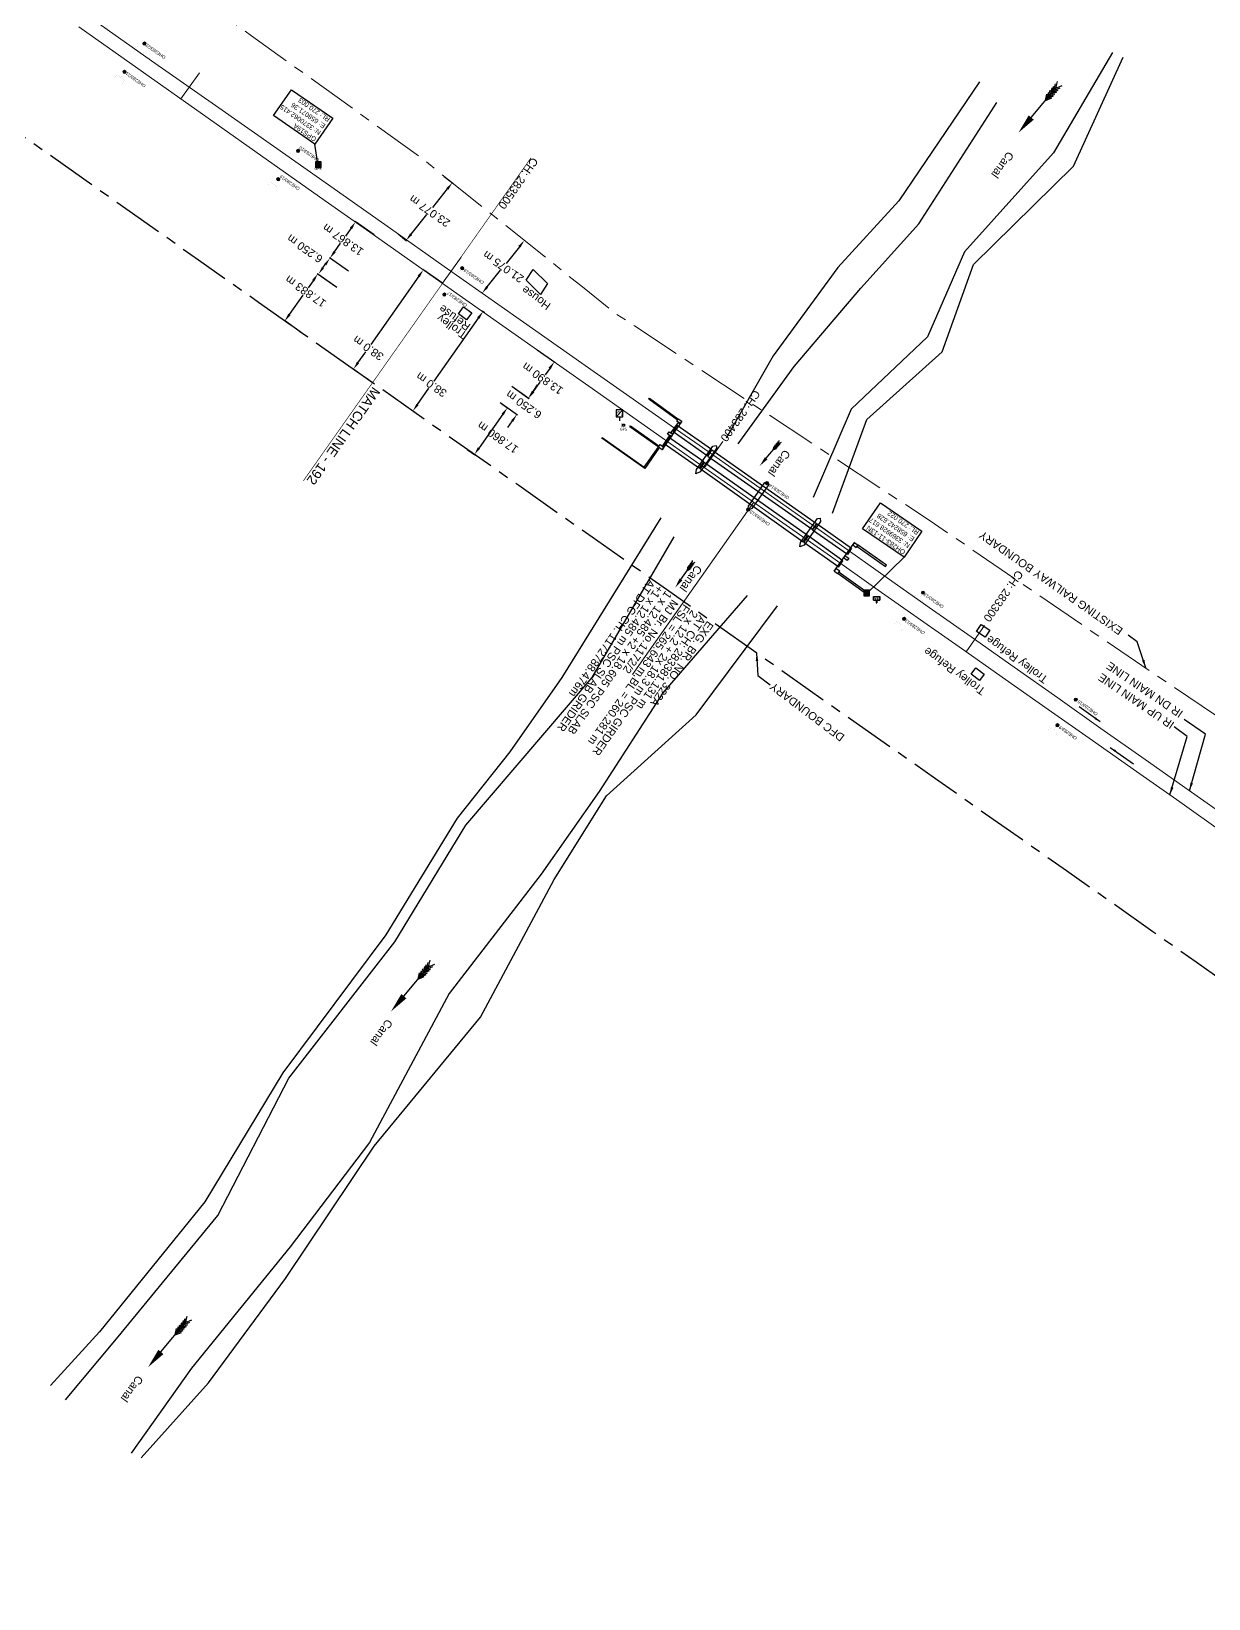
# Model space of a CAD drawing. Header units: metres. Extents: x 646303 to 662875, y 3366650 to 3378730.
# Drawn here: x 657981.8 to 658349.4, y 3369614.4 to 3370104.1 of the extents above; entities that cross this region are included whole.
import ezdxf
from ezdxf.enums import TextEntityAlignment as Align

# ---------------------------------------------------------------- set-up
doc = ezdxf.new("R2010")
doc.units = ezdxf.units.M
doc.header["$MEASUREMENT"] = 0
doc.header["$PDMODE"] = 3
doc.header["$PDSIZE"] = 0.5
doc.linetypes.add('CENTER', pattern=[50.8, 31.75, -6.35, 6.35, -6.35])
doc.linetypes.add('PHANTOM2', pattern=[1.25, 0.625, -0.125, 0.125, -0.125, 0.125, -0.125])
for name, color, linetype in [('Bench_Mark', 7, 'Continuous'), ('BRIDGE_PARAPET', 7, 'Continuous'), ('CANAL_BOTTOM', 5, 'Continuous'), ('CANAL_TOP', 5, 'Continuous'), ('DFCC Boundary', 6, 'CENTER'), ('Dimension', 10, 'Continuous'), ('GPS', 251, 'Continuous'), ('MATCH LINE', 7, 'Continuous'), ('NAME_BOARD', 251, 'Continuous'), ('PIER_OR_ABUTMENT', 7, 'Continuous'), ('RESIDENTIAL_BL_SEMI', 251, 'Continuous'), ('RETAINING_WALL', 7, 'Continuous'), ('River Text', 5, 'Continuous'), ('SFL_SOFFIT_LVL', 251, 'Continuous'), ('Side Details', 251, 'Continuous'), ('Sign Board', 251, 'Continuous'), ('STYLEREMARK', 251, 'Continuous'), ('TOPO_TEXT', 251, 'Continuous'), ('TROLLEY_STAND', 7, 'Continuous'), ('WING_WALL', 7, 'Continuous')]:
    doc.layers.add(name, color=color, linetype=linetype)
for name, color, linetype, lineweight in [('BOUNDARY DIMENTION', 10, 'Continuous', 0), ('BRIDGE DETAILS PLAN', 7, 'Continuous', 0), ('Existing Chainage', 7, 'Continuous', 0), ('Existing IR Track', 143, 'Continuous', 0), ('Existing Railway Boundary', 7, 'CENTER', 0), ('flow direction', 7, 'Continuous', 0), ('OHE MAST', 8, 'Continuous', 0), ('OHE MAST TEXT', 8, 'Continuous', 0)]:
    doc.layers.add(name, color=color, linetype=linetype, lineweight=lineweight)
doc.styles.add('CUT-FILL', font='cut-fill.shx', dxfattribs={"height": 2})
doc.styles.add('NB', font='swissbo.ttf', dxfattribs={"height": 1.5})
doc.styles.get("Standard").update_dxf_attribs({"font": 'arial.ttf'})
doc.styles.add('street name', font='tahoma.ttf', dxfattribs={"height": 2})
doc.styles.add('Style-Arial', font='arial.ttf')
doc.dimstyles.new('DIM', dxfattribs={"dimtxt": 2.5, "dimasz": 2.5, "dimexe": 0.18, "dimexo": 0.0625, "dimgap": 0.09, "dimtad": 0, "dimtih": 1, "dimtoh": 1, "dimdec": 3, "dimzin": 0, "dimdsep": 46, "dimtxsty": 'Standard', "dimcen": 0.09, "dimadec": 0, "dimazin": 0, "dimtfac": 1, "dimtdec": 3, "dimtofl": 0, "dimtmove": 0, "dimatfit": 3, "dimfxl": 1, "dimtolj": 1, "dimtzin": 0, "dimarcsym": 0})
doc.dimstyles.new('ISO-25', dxfattribs={"dimtxt": 2.5, "dimasz": 2.5, "dimexe": 1.25, "dimexo": 0.625, "dimtad": 1, "dimtxsty": 'Standard', "dimcen": 2.5, "dimadec": 0, "dimazin": 0, "dimtfac": 1, "dimtmove": 0, "dimatfit": 3, "dimfxl": 1, "dimarcsym": 0})

# ---------------------------------------------------------------- blocks, each defined once
blk = doc.blocks.new('GPS')
at = {"const_width": 0.0279}
blk.add_lwpolyline([(0.56, -0.56), (-0.56, -0.56), (-0.56, 0.56), (0.56, 0.56)], close=True, dxfattribs=at)
blk.add_lwpolyline([(0.33, -0.33), (-0.33, -0.33), (-0.33, 0.33), (0.33, 0.33)], close=True)
at = {"style": 'street name'}
blk.add_text('GPS', height=0.868, dxfattribs=at).set_placement((-1.16, -1.69, -111.29))
blk = doc.blocks.new('NB')
for p, q in [((-0.98, 0.82), (-0.98, 1.98)), ((-0.98, 1.98), (0.98, 1.98)), ((-0.98, 0.82), (0.98, 0.82)), ((-0.13, 0.82), (-0.13, 0)), ((-0.13, 0), (0.13, 0)), ((0.13, 0.82), (0.13, 0)), ((0.98, 1.98), (0.98, 0.82))]:
    blk.add_line(p, q)
at = {"style": 'NB', "width": 1.025371}
blk.add_text('NB', height=0.988, dxfattribs=at).set_placement((0, 1.4), align=Align.MIDDLE)
blk = doc.blocks.new('WL')
for p, q in [((1.07, 3.42), (-1.06, 3.42)), ((-1.06, 3.42), (-1.06, 1.29)), ((-1.06, 1.29), (1.07, 1.29)), ((0, 1.29), (0, 0)), ((1.07, 1.29), (1.07, 3.42))]:
    blk.add_line(p, q)
blk.add_lwpolyline([(-1.06, 1.29), (1.07, 3.42)])
at = {"style": 'CUT-FILL'}
for s, p in [('W', (-0.84, 2.35)), ('L', (0.43, 1.56))]:
    blk.add_text(s, height=0.739, dxfattribs=at).set_placement(p)
blk = doc.blocks.new('River A')
at = {"layer": 'River Text'}
for p, q in [((0.3, 12.9), (-3.3, 20.5, -1499.5)), ((0.4, 16.4), (-3.2, 24, -1499.5)), ((0.5, 20.3), (-3.1, 27.8, -1499.5)), ((0.5, 22.3), (0, 0)), ((0.3, 12.9), (4.3, 20.3, -1499.5)), ((0.4, 16.4), (4.4, 23.8, -1499.5)), ((0.5, 20.3), (4.5, 27.7, -1499.5)), ((0, 0), (-3.6, 7.5, -1499.5)), ((0.1, 6), (-3.5, 13.6, -1499.5)), ((0.1, 3.3), (-3.5, 10.8, -1499.5)), ((0.2, 9.9), (-3.4, 17.4, -1499.5)), ((0, 0), (4, 7.4, -1499.5)), ((0.1, 6), (4.1, 13.4, -1499.5)), ((0.1, 3.3), (4.1, 10.7, -1499.5)), ((0.2, 9.9), (4.2, 17.2, -1499.5))]:
    blk.add_line(p, q, dxfattribs=at)
blk.add_lwpolyline([(-0.7, -27.7), (0.5, 22.3)], dxfattribs=at)
blk.add_solid([(3.5, -27.8), (-1.3, -52.7), (-4.8, -27.6)], dxfattribs=at)
blk = doc.blocks.new('OHE MAST')
h = blk.add_hatch(color=256)
edge = h.paths.add_edge_path()
edge.add_arc((0, 0), 0.514, 0, 360)
at = {"const_width": 0.01, "flags": 128}
for points in [[(1.5, 3.5), (1.5, 2), (-1.5, 2), (-1.5, 3.5)], [(0, 2), (0, 0)]]:
    blk.add_lwpolyline(points, dxfattribs=at)
blk.add_circle((0, 0), 0.514)
blk = doc.blocks.new('*D7391')
at = {"layer": 'Defpoints', "color": 0, "transparency": 16777216}
for p in [(658131.71, 3369993.21), (658136.99, 3369989.49), (658128.11, 3369988.1)]:
    blk.add_point(p, dxfattribs=at)
at = {"layer": 'Dimension', "color": 0, "lineweight": -2, "transparency": 16777216}
for p, q in [((658131.77, 3369993.17), (658137.14, 3369989.39)), ((658138.43, 3369991.53), (658139.87, 3369993.58)), ((658128.16, 3369988.06), (658133.54, 3369984.28)), ((658131.95, 3369982.34), (658130.51, 3369980.29))]:
    blk.add_line(p, q, dxfattribs=at)
at = {"layer": 'Dimension', "color": 0, "transparency": 16777216}
for points in [[(658138.09, 3369991.77), (658138.77, 3369991.29), (658136.99, 3369989.49)], [(658131.61, 3369982.58), (658132.29, 3369982.1), (658133.39, 3369984.38)]]:
    blk.add_solid(points, dxfattribs=at)
at = {"layer": 'Dimension', "color": 0, "lineweight": 0, "transparency": 16777216, "insert": (658135.55, 3369987.45), "char_height": 2.5, "attachment_point": 5, "rotation": 145}
blk.add_mtext('\\A1;6.250 m', dxfattribs=at)
blk = doc.blocks.new('*D7392')
at = {"layer": 'Defpoints', "color": 0, "transparency": 16777216}
for p in [(658139.71, 3370004.57), (658145.08, 3370000.78), (658131.71, 3369993.21)]:
    blk.add_point(p, dxfattribs=at)
at = {"layer": 'Dimension', "color": 0, "lineweight": -2, "transparency": 16777216}
for p, q in [((658139.76, 3370004.53), (658145.23, 3370000.68)), ((658143.64, 3369998.74), (658142.21, 3369996.71)), ((658138.52, 3369991.47), (658140.63, 3369994.47)), ((658131.77, 3369993.17), (658137.23, 3369989.33))]:
    blk.add_line(p, q, dxfattribs=at)
at = {"layer": 'Dimension', "color": 0, "transparency": 16777216}
for points in [[(658143.3, 3369998.98), (658143.98, 3369998.5), (658145.08, 3370000.78)], [(658138.18, 3369991.71), (658138.86, 3369991.23), (658137.08, 3369989.43)]]:
    blk.add_solid(points, dxfattribs=at)
at = {"layer": 'Dimension', "color": 0, "lineweight": 0, "transparency": 16777216, "insert": (658141.42, 3369995.59), "char_height": 2.5, "attachment_point": 5, "rotation": 145}
blk.add_mtext('\\A1;13.890 m', dxfattribs=at)
blk = doc.blocks.new('*D7393')
at = {"layer": 'Defpoints', "color": 0, "transparency": 16777216}
for p in [(658075.01, 3370033.23), (658080.84, 3370029.07), (658077.21, 3370023.99)]:
    blk.add_point(p, dxfattribs=at)
at = {"layer": 'Dimension', "color": 0, "lineweight": -2, "transparency": 16777216}
for p, q in [((658080.79, 3370029.11), (658074.86, 3370033.34)), ((658077.16, 3370024.02), (658071.23, 3370028.25)), ((658072.83, 3370030.18), (658073.56, 3370031.2))]:
    blk.add_line(p, q, dxfattribs=at)
at = {"layer": 'Dimension', "color": 0, "transparency": 16777216}
for points in [[(658073.22, 3370031.44), (658073.9, 3370030.96), (658075.01, 3370033.23)], [(658072.49, 3370030.42), (658073.17, 3370029.94), (658071.38, 3370028.15)]]:
    blk.add_solid(points, dxfattribs=at)
at = {"layer": 'Dimension', "color": 0, "lineweight": 0, "transparency": 16777216, "insert": (658067.18, 3370036.16), "char_height": 2.5, "attachment_point": 5, "rotation": 145}
blk.add_mtext('\\A1;6.250 m', dxfattribs=at)
blk = doc.blocks.new('*D7394')
at = {"layer": 'Defpoints', "color": 0, "transparency": 16777216}
for p in [(658083, 3370044.51), (658088.82, 3370040.41), (658080.84, 3370029.07)]:
    blk.add_point(p, dxfattribs=at)
at = {"layer": 'Dimension', "color": 0, "lineweight": -2, "transparency": 16777216}
for p, q in [((658088.77, 3370040.45), (658082.85, 3370044.62)), ((658076.45, 3370035.22), (658078.31, 3370037.86)), ((658081.56, 3370042.47), (658079.89, 3370040.1)), ((658080.79, 3370029.11), (658074.87, 3370033.28))]:
    blk.add_line(p, q, dxfattribs=at)
at = {"layer": 'Dimension', "color": 0, "transparency": 16777216}
for points in [[(658081.22, 3370042.71), (658081.9, 3370042.23), (658083, 3370044.51)], [(658076.11, 3370035.46), (658076.79, 3370034.98), (658075.01, 3370033.18)]]:
    blk.add_solid(points, dxfattribs=at)
at = {"layer": 'Dimension', "color": 0, "lineweight": 0, "transparency": 16777216, "insert": (658079.1, 3370038.98), "char_height": 2.5, "attachment_point": 5, "rotation": 145}
blk.add_mtext('\\A1;13.867 m', dxfattribs=at)
blk = doc.blocks.new('*D7291')
at = {"layer": 'Defpoints', "color": 0, "linetype": 'ByBlock', "ltscale": 0.5, "transparency": 16777216}
for p in [(658135.74, 3370038.74), (658135.74, 3370038.74), (658122.56, 3370022.29)]:
    blk.add_point(p, dxfattribs=at)
at = {"layer": 'Existing Railway Boundary', "color": 0, "linetype": 'ByBlock', "lineweight": -2, "ltscale": 0.5, "transparency": 16777216}
for p, q in [((658135.69, 3370038.78), (658135.6, 3370038.85)), ((658134.18, 3370036.79), (658130.01, 3370031.58)), ((658124.13, 3370024.24), (658128.3, 3370029.44)), ((658122.51, 3370022.33), (658122.42, 3370022.4))]:
    blk.add_line(p, q, dxfattribs=at)
at = {"layer": 'Existing Railway Boundary', "color": 0, "linetype": 'ByBlock', "ltscale": 0.5, "transparency": 16777216}
for points in [[(658133.85, 3370037.05), (658134.5, 3370036.52), (658135.74, 3370038.74)], [(658123.8, 3370024.5), (658124.45, 3370023.98), (658122.56, 3370022.29)]]:
    blk.add_solid(points, dxfattribs=at)
at = {"layer": 'Existing Railway Boundary', "color": 0, "linetype": 'ByBlock', "ltscale": 0.5, "transparency": 16777216, "insert": (658129.15, 3370030.51), "char_height": 2.5, "attachment_point": 5, "rotation": 145}
blk.add_mtext('\\A1;21.075 m', dxfattribs=at)
blk = doc.blocks.new('*D7292')
at = {"layer": 'Defpoints', "color": 0, "linetype": 'ByBlock', "ltscale": 0.5, "transparency": 16777216}
for p in [(658110.68, 3370058.81), (658113.23, 3370056.77), (658096.25, 3370040.81)]:
    blk.add_point(p, dxfattribs=at)
at = {"layer": 'Existing Railway Boundary', "color": 0, "linetype": 'ByBlock', "lineweight": -2, "ltscale": 0.5, "transparency": 16777216}
for p, q in [((658110.73, 3370058.77), (658113.37, 3370056.66)), ((658111.67, 3370054.82), (658106.99, 3370048.99)), ((658100.36, 3370040.72), (658105.28, 3370046.85)), ((658096.3, 3370040.77), (658098.94, 3370038.65))]:
    blk.add_line(p, q, dxfattribs=at)
at = {"layer": 'Existing Railway Boundary', "color": 0, "linetype": 'ByBlock', "ltscale": 0.5, "transparency": 16777216}
for points in [[(658111.34, 3370055.08), (658111.99, 3370054.56), (658113.23, 3370056.77)], [(658100.04, 3370040.98), (658100.69, 3370040.46), (658098.8, 3370038.76)]]:
    blk.add_solid(points, dxfattribs=at)
at = {"layer": 'Existing Railway Boundary', "color": 0, "linetype": 'ByBlock', "ltscale": 0.5, "transparency": 16777216, "insert": (658106.14, 3370047.92), "char_height": 2.5, "attachment_point": 5, "rotation": 145}
blk.add_mtext('\\A1;23.077 m', dxfattribs=at)
blk = doc.blocks.new('*D7155')
at = {"layer": 'BOUNDARY DIMENTION', "color": 0, "lineweight": -2, "transparency": 16777216}
for p, q in [((658128.98, 3369984.43), (658121.57, 3369973.92)), ((658128.16, 3369988.07), (658130.57, 3369986.37)), ((658117.88, 3369973.46), (658120.28, 3369971.77))]:
    blk.add_line(p, q, dxfattribs=at)
at = {"layer": 'BOUNDARY DIMENTION', "color": 0, "transparency": 16777216}
for points in [[(658128.64, 3369984.67), (658129.32, 3369984.19), (658130.42, 3369986.48)], [(658121.23, 3369974.16), (658121.91, 3369973.68), (658120.13, 3369971.88)]]:
    blk.add_solid(points, dxfattribs=at)
at = {"layer": 'Defpoints', "color": 0, "transparency": 16777216}
for p in [(658128.11, 3369988.1), (658117.83, 3369973.5), (658120.13, 3369971.88)]:
    blk.add_point(p, dxfattribs=at)
at = {"layer": 'BOUNDARY DIMENTION', "color": 0, "transparency": 16777216, "insert": (658127.44, 3369977.18), "char_height": 2.5, "attachment_point": 5, "rotation": 145}
blk.add_mtext('\\A1;17.860 m', dxfattribs=at)
blk = doc.blocks.new('*D7156')
at = {"layer": 'BOUNDARY DIMENTION', "color": 0, "lineweight": -2, "transparency": 16777216}
for p, q in [((658077.19, 3370024), (658071.07, 3370028.31)), ((658069.77, 3370026.16), (658068.2, 3370023.93)), ((658062.35, 3370015.63), (658066.62, 3370021.69)), ((658066.89, 3370009.38), (658060.77, 3370013.69))]:
    blk.add_line(p, q, dxfattribs=at)
at = {"layer": 'BOUNDARY DIMENTION', "color": 0, "transparency": 16777216}
for points in [[(658069.43, 3370026.4), (658070.11, 3370025.92), (658071.21, 3370028.21)], [(658062.01, 3370015.87), (658062.69, 3370015.39), (658060.91, 3370013.59)]]:
    blk.add_solid(points, dxfattribs=at)
at = {"layer": 'Defpoints', "color": 0, "transparency": 16777216}
for p in [(658077.24, 3370023.96), (658060.91, 3370013.59), (658066.94, 3370009.34)]:
    blk.add_point(p, dxfattribs=at)
at = {"layer": 'BOUNDARY DIMENTION', "color": 0, "transparency": 16777216, "insert": (658067.41, 3370022.81), "char_height": 2.5, "attachment_point": 5, "rotation": 145}
blk.add_mtext('\\A1;17.883 m', dxfattribs=at)
blk = doc.blocks.new('*D7186')
at = {"layer": 'Defpoints', "color": 0, "linetype": 'Continuous', "ltscale": 0.5, "transparency": 16777216}
for p in [(658104.18, 3370029.59), (658110.19, 3370025.36), (658088.34, 3369994.27)]:
    blk.add_point(p, dxfattribs=at)
at = {"layer": 'DFCC Boundary', "color": 0, "linetype": 'Continuous', "lineweight": -2, "ltscale": 0.5, "transparency": 16777216}
for p, q in [((658110.14, 3370025.4), (658104.03, 3370029.69)), ((658102.74, 3370027.54), (658087.76, 3370006.22)), ((658083.77, 3370000.54), (658086.19, 3370003.99)), ((658088.29, 3369994.3), (658082.18, 3369998.6))]:
    blk.add_line(p, q, dxfattribs=at)
at = {"layer": 'DFCC Boundary', "color": 0, "linetype": 'Continuous', "ltscale": 0.5, "transparency": 16777216}
for points in [[(658102.4, 3370027.78), (658103.08, 3370027.3), (658104.18, 3370029.59)], [(658083.43, 3370000.78), (658084.11, 3370000.3), (658082.33, 3369998.49)]]:
    blk.add_solid(points, dxfattribs=at)
at = {"layer": 'DFCC Boundary', "color": 0, "linetype": 'Continuous', "ltscale": 0.5, "transparency": 16777216, "insert": (658086.98, 3370005.1), "char_height": 2.5, "attachment_point": 5, "rotation": 145}
blk.add_mtext('\\A1;38.0 m', dxfattribs=at)
blk = doc.blocks.new('*D6945')
at = {"layer": 'Defpoints', "color": 0, "linetype": 'Continuous', "ltscale": 0.5, "transparency": 16777216}
for p in [(658123.35, 3370016.09), (658100.9, 3369985.43), (658101.47, 3369985.03)]:
    blk.add_point(p, dxfattribs=at)
at = {"layer": 'DFCC Boundary', "color": 0, "linetype": 'Continuous', "lineweight": -2, "ltscale": 0.5, "transparency": 16777216}
for p, q in [((658121.34, 3370014.45), (658107.49, 3369994.79)), ((658123.3, 3370016.13), (658122.63, 3370016.6)), ((658102.34, 3369987.47), (658105.92, 3369992.55)), ((658101.41, 3369985.06), (658100.75, 3369985.53))]:
    blk.add_line(p, q, dxfattribs=at)
at = {"layer": 'DFCC Boundary', "color": 0, "linetype": 'Continuous', "ltscale": 0.5, "transparency": 16777216}
for points in [[(658121, 3370014.69), (658121.68, 3370014.21), (658122.78, 3370016.49)], [(658102, 3369987.71), (658102.68, 3369987.23), (658100.9, 3369985.43)]]:
    blk.add_solid(points, dxfattribs=at)
at = {"layer": 'DFCC Boundary', "color": 0, "linetype": 'Continuous', "ltscale": 0.5, "transparency": 16777216, "insert": (658106.7, 3369993.67), "char_height": 2.5, "attachment_point": 5, "rotation": 145}
blk.add_mtext('\\A1;38.0 m', dxfattribs=at)
blk = doc.blocks.new('BM')
blk.add_hatch(color=256).paths.add_polyline_path([(-0.88, 0.88), (-0.88, -0.88), (0.88, -0.88), (0.88, 0.88)])
for p, q in [((0.88, 0.88), (-0.88, 0.88)), ((-0.88, 0.88), (-0.88, -0.88)), ((0.88, -0.88), (0.88, 0.88)), ((-0.88, -0.88), (0.88, -0.88))]:
    blk.add_line(p, q)

msp = doc.modelspace()

# ---------------------------------------------------------------- linework, layer by layer
at = {"layer": 'BRIDGE DETAILS PLAN', "color": 7, "linetype": 'Continuous', "lineweight": 0, "flags": 128}
msp.add_lwpolyline([(658207.3883, 3369956.9317), (658169.5139, 3369903.1043)], dxfattribs=at)
at = {"layer": 'BRIDGE_PARAPET', "linetype": 'Continuous'}
for points in [[(658183.302, 3369982.32, 270.987), (658183.793, 3369983.044, 270.99), (658184.922, 3369982.27, 270.999), (658184.404, 3369981.535, 270.995)], [(658159.964, 3369976.958, 269.836), (658160.061, 3369977.143, 269.8), (658173.1291, 3369967.8573, 269.862), (658177.541, 3369974.046, 269.71), (658177.744, 3369973.876, 269.666), (658173.297, 3369967.493, 269.862)], [(658178.126, 3369974.948, 270.975), (658179.307, 3369974.152, 270.976), (658178.778, 3369973.341, 270.988), (658177.589, 3369974.148, 270.97)], [(658180.972, 3369978.989, 270.966), (658182.076, 3369978.199, 270.991), (658181.636, 3369977.466, 270.99), (658180.431, 3369978.242, 270.975)], [(658237.045, 3369939.463, 270.932), (658236.488, 3369938.695, 270.908), (658235.342, 3369939.534, 270.943), (658235.86, 3369940.226, 270.94)], [(658238.754, 3369944.307, 270.798), (658238.284, 3369943.651, 270.78), (658239.357, 3369942.834, 270.781), (658239.821, 3369943.511, 270.785)], [(658233.666, 3369934.654, 270.92), (658234.223, 3369935.438, 270.899), (658233.042, 3369936.229, 270.937), (658232.509, 3369935.44, 270.926)]]:
    msp.add_polyline3d(points, close=True, dxfattribs=at)
at = {"layer": 'CANAL_BOTTOM', "linetype": 'Continuous'}
for points in [[(658319.361, 3370097.42, 260.156), (658300.972, 3370066.136, 260.323), (658273.209, 3370035.181, 260.106), (658261.666, 3370008.594, 260.592), (658237.766, 3369986.037, 260.175), (658225.873, 3369958.388, 260.314)], [(658202.457, 3369975.193, 260.576), (658219.962, 3369999.385, 260.41), (658240.795, 3370023.784, 260.545), (658258.947, 3370043.966, 260.166), (658283.254, 3370081.792, 260.339)], [(657992.396, 3369676.466, 260.093), (658008.404, 3369695.582, 260.358), (658039.965, 3369734.132, 259.733), (658062.12, 3369777.021, 258.957), (658095.277, 3369819.587, 260.05), (658117.466, 3369856.094, 259.625), (658156.883, 3369902.169, 260.458), (658182.509, 3369946.131, 260.311)], [(658205.325, 3369927.851, 261.127), (658178.923, 3369897.399, 259.77), (658159.078, 3369866.583, 259.822), (658140.955, 3369840.701, 259.184), (658112.28, 3369803.435, 259.633), (658087.386, 3369756.878, 260.057), (658062.605, 3369724.285, 259.263), (658031.766, 3369686.407, 259.765), (658012.926, 3369659.889, 259.601)]]:
    msp.add_polyline3d(points, dxfattribs=at)
at = {"layer": 'CANAL_TOP', "linetype": 'Continuous'}
for points in [[(658231.992, 3369953.572, 263.141), (658242.666, 3369982.792, 261.148), (658266.175, 3370003.921, 262.3), (658275.947, 3370031.259, 261.516), (658307.224, 3370061.968, 262.573), (658322.753, 3370096.046, 261.342)], [(658277.839, 3370088.287, 261.359), (658252.705, 3370051.133, 261.949), (658233.598, 3370030.289, 262.328), (658213.387, 3370002.67, 262.315), (658198.785, 3369977.006, 262.24)], [(658178.326, 3369952.042, 263.691), (658147.454, 3369902.208, 261.639), (658131.213, 3369878.964, 262.018), (658114.696, 3369858.206, 261.323), (658092.432, 3369821.805, 261.556), (658060.304, 3369778.718, 260.658), (658035.912, 3369738.387, 260.99), (658003.017, 3369697.718, 262.59), (657987.789, 3369680.983, 261.931)], [(658016.078, 3369658.328, 260.979), (658037.11, 3369681.795, 260.851), (658061.096, 3369714.44, 261.656), (658088.872, 3369755.723, 261.603), (658122.07, 3369796.028, 261.079), (658145.057, 3369839.071, 260.328), (658161.367, 3369865.222, 261.142), (658189.346, 3369890.524, 263.041), (658214.82, 3369924.626, 263.165)]]:
    msp.add_polyline3d(points, dxfattribs=at)
at = {"layer": 'DFCC Boundary', "ltscale": 0.5, "flags": 128}
msp.add_lwpolyline([(662565.6431, 3366842.0459), (662548.217, 3366854.2838), (662532.9064, 3366864.9999), (662517.5595, 3366875.7415), (662503.9915, 3366885.2805), (662490.4749, 3366894.7833), (662474.3945, 3366906.0736), (662458.24, 3366917.4159), (662441.4584, 3366929.1606), (662424.5366, 3366941.0035), (662407.7649, 3366952.7786), (662401.9048, 3366956.8928), (662320.9687, 3367015.5234), (662173.0911, 3367118.297), (662018.0169, 3367217.942), (662022.9408, 3367225.2355), (661945.6773, 3367280.5926), (661744.5178, 3367412.7853), (661728.4159, 3367389.8783), (661409.5023, 3367613.7762), (661431.3001, 3367645.1669), (661427.7408, 3367647.6718), (661418.8583, 3367653.9104), (661409.9095, 3367660.1956), (661395.2505, 3367670.5394), (661384.8196, 3367677.9127), (661375.1078, 3367684.7268), (661367.5374, 3367690.0517), (661358.0886, 3367696.6907), (661348.6239, 3367703.3322), (661344.5162, 3367706.2202), (661344.9668, 3367706.8618), (661335.3627, 3367713.6144), (661327.3851, 3367719.2077), (661318.2791, 3367725.5812), (661309.8813, 3367731.4842), (661284.4315, 3367749.4044), (661267.3402, 3367761.4491), (661243.4783, 3367778.4888), (661216.7453, 3367741.0546), (661213.241, 3367743.5572), (661195.5836, 3367756.6071), (661177.9702, 3367769.626), (661156.4467, 3367785.8356), (661148.0607, 3367792.1995), (661133.6905, 3367803.0041), (661119.5191, 3367813.6733), (661105.6946, 3367823.9215), (661093.9054, 3367832.6241), (661077.5228, 3367844.5054), (661061.2799, 3367856.285), (661045.32, 3367867.5775), (661029.0726, 3367879.0734), (661013.2584, 3367890.1762), (660997.2782, 3367901.3956), (660980.9788, 3367912.8451), (660964.6327, 3367924.3276), (660947.3461, 3367936.4864), (660930.1333, 3367948.5934), (660912.5707, 3367960.9093), (660894.9306, 3367973.2796), (660877.6422, 3367985.4277), (660860.2634, 3367997.6393), (660842.9781, 3368009.8166), (660825.4983, 3368022.131), (660811.339, 3368032.2028), (660797.4119, 3368042.1094), (660782.5128, 3368052.5993), (660767.4808, 3368063.1827), (660751.0012, 3368074.7254), (660734.3125, 3368086.4147), (660719.3275, 3368096.9585), (660704.3795, 3368107.4761), (660688.7093, 3368118.477), (660672.9397, 3368129.5475), (660655.797, 3368141.5941), (660638.5652, 3368153.7032), (660622.8618, 3368164.7374), (660607.1396, 3368175.7847), (660591.9852, 3368186.3839), (660576.7315, 3368197.0526), (660560.3095, 3368208.6108), (660544.116, 3368220.0082), (660528.3397, 3368231.0748), (660512.5414, 3368242.1568), (660497.4509, 3368252.7533), (660482.4222, 3368263.3065), (660466.968, 3368274.1704), (660451.6169, 3368284.9618), (660435.5277, 3368296.2674), (660419.4587, 3368307.5588), (660403.2343, 3368318.9753), (660387.0692, 3368330.3501), (660371.9016, 3368340.9863), (660362.0092, 3368347.9233), (660341.7308, 3368362.192), (660326.8725, 3368372.6492), (660312.0627, 3368383.0453), (660297.0115, 3368393.6109), (660281.2321, 3368404.7091), (660265.4328, 3368415.8212), (660253.8818, 3368423.9326), (660242.0763, 3368432.2231), (660226.6332, 3368443.1155), (660211.0272, 3368454.1226), (660195.2302, 3368465.2236), (660179.3654, 3368476.3723), (660162.5154, 3368488.1794), (660145.4635, 3368500.1281), (660129.3603, 3368511.4565), (660113.1961, 3368522.8278), (660097.2382, 3368534.0507), (660081.2523, 3368545.2932), (660064.458, 3368557.1251), (660047.7677, 3368568.8837), (660032.4691, 3368579.6352), (660017.2758, 3368590.3126), (660000.1632, 3368602.3052), (659983.0731, 3368614.282), (659967.2319, 3368625.4031), (659951.3427, 3368636.5582), (659932.0647, 3368650.1756), (659913.1258, 3368663.5536), (659898.2493, 3368674.0163), (659881.7667, 3368685.6055), (659866.0047, 3368696.7435), (659850.3373, 3368707.8146), (659834.6333, 3368718.8575), (659818.6461, 3368730.0995), (659804.3398, 3368740.181), (659789.9481, 3368750.3227), (659772.9194, 3368762.3136), (659755.8766, 3368774.3145), (659741.0752, 3368784.7603), (659726.3396, 3368795.1596), (659712.011, 3368805.2432), (659697.6029, 3368815.3827), (659684.3535, 3368824.7302), (659671.1528, 3368834.0432), (659654.2885, 3368845.8933), (659636.8714, 3368858.1319), (659622.1467, 3368868.7872), (659608.2832, 3368878.8192), (659592.7424, 3368889.7844), (659576.9096, 3368900.9551), (659562.5868, 3368911.0537), (659553.5917, 3368917.3959), (659534.7433, 3368930.6917), (659521.2685, 3368940.2021), (659508.0292, 3368949.5538), (659494.8098, 3368958.8914), (659481.3273, 3368968.4018), (659467.9498, 3368977.8382), (659454.4923, 3368987.2582), (659440.7837, 3368996.854), (659425.5597, 3369007.614), (659410.0492, 3369018.5753), (659397.5675, 3369027.3641), (659384.5623, 3369036.5214), (659370.5054, 3369046.4276), (659356.4132, 3369056.3585), (659342.3201, 3369066.3092), (659331.8447, 3369073.7055), (659314.7098, 3369085.825), (659301.2296, 3369095.3614), (659287.1805, 3369105.2924), (659273.0852, 3369115.2561), (659259.8762, 3369124.5882), (659246.575, 3369133.9855), (659233.3676, 3369143.319), (659220.1207, 3369152.6803), (659206.3404, 3369162.3938), (659192.4106, 3369172.2127), (659178.3672, 3369182.1367), (659164.3785, 3369192.022), (659162.9385, 3369193.0388), (659183.6795, 3369222.4635), (659172.119, 3369230.6258), (659159.1298, 3369239.7969), (659148.6068, 3369247.2055), (659138.0069, 3369254.6684), (659119.1994, 3369267.9214), (659100.365, 3369281.1933), (659085.533, 3369291.6533), (659070.676, 3369302.1309), (659061.4534, 3369308.6334), (659052.1019, 3369315.2268), (659038.8969, 3369324.5617), (659025.7603, 3369333.8483), (659012.2746, 3369343.3047), (659000.2935, 3369351.7058), (658985.7542, 3369361.9126), (658972.701, 3369371.0824), (658959.9309, 3369380.1093), (658947.2513, 3369389.0721), (658932.3759, 3369399.5827), (658921.8345, 3369407.031), (658905.9406, 3369418.2511), (658894.3687, 3369426.4196), (658881.1048, 3369435.7663), (658867.8714, 3369445.0915), (658853.3089, 3369455.3761), (658838.9326, 3369465.5292), (658823.5657, 3369476.1988), (658807.8953, 3369487.0791), (658792.9935, 3369497.6726), (658789.1301, 3369500.4191), (658764.5252, 3369517.7675), (658750.6615, 3369527.5465), (658735.8772, 3369537.9899), (658721.0329, 3369548.4756), (658706.8044, 3369558.4963), (658692.4812, 3369568.5836), (658679.0099, 3369578.0951), (658665.5152, 3369587.6232), (658651.2818, 3369597.6569), (658636.9905, 3369607.7316), (658622.1701, 3369618.1873), (658607.4224, 3369628.5918), (658593.6263, 3369638.3112), (658579.8399, 3369648.0238), (658566.1309, 3369657.6871), (658552.3621, 3369667.3926), (658537.8692, 3369677.626), (658523.3279, 3369687.8934), (658509.6438, 3369697.5459), (658495.8531, 3369707.2734), (658481.9269, 3369717.1048), (658467.9459, 3369726.9748), (658454.4251, 3369736.5125), (658440.9599, 3369746.011), (658427.1565, 3369755.7285), (658413.3787, 3369765.428), (658398.646, 3369775.8103), (658383.9067, 3369786.1972), (658371.4552, 3369794.9743), (658359.0483, 3369803.72), (658345.546, 3369813.2195), (658332.0048, 3369822.7464), (658318.5168, 3369832.2514), (658305.0219, 3369841.7615), (658291.2617, 3369851.4373), (658277.4987, 3369861.115), (658264.1625, 3369870.4871), (658250.7424, 3369879.918), (658237.5823, 3369889.1736), (658224.3865, 3369898.4543), (658209.4318, 3369909.0033), (658194.5636, 3369919.4914), (658180.151, 3369929.6325), (658165.7287, 3369939.7804), (658156.9292, 3369945.9856), (658133.9487, 3369962.1448), (658109.9616, 3369979.0407), (658086.1386, 3369995.8212), (658069.4823, 3370007.553), (658052.6981, 3370019.3752), (658033.9581, 3370032.6043), (658015.0826, 3370045.9289), (657994.939, 3370060.1316), (657974.6985, 3370074.4026), (657960.2252, 3370084.5842), (657945.643, 3370094.8424), (657928.629, 3370106.7917), (657911.5911, 3370118.7415), (657890.9691, 3370133.2895), (657870.7134, 3370147.5792), (657850.3966, 3370161.8284), (657830.1146, 3370176.0529), (657812.1714, 3370188.7253), (657794.2418, 3370201.388), (657775.9501, 3370214.2546), (657757.6685, 3370227.1142), (657736.4935, 3370242.019), (657715.8063, 3370256.5806), (657697.09, 3370269.7238), (657676.8418, 3370283.9453), (657670.0518, 3370288.7482), (657661.5164, 3370294.7857), (657642.367, 3370308.2307), (657623.1765, 3370321.7045), (657605.0199, 3370334.4839), (657586.8248, 3370347.2905), (657568.2781, 3370360.3555), (657549.69, 3370373.4497), (657534.1551, 3370384.3835), (657518.595, 3370395.335), (657503.5822, 3370405.9238), (657488.6113, 3370416.483), (657477.4694, 3370424.3177), (657456.7199, 3370394.899), (657452.1854, 3370398.0875), (657436.4649, 3370409.1418), (657420.2829, 3370420.542), (657404.1975, 3370431.8742), (657387.5582, 3370443.5761), (657370.8643, 3370455.3165), (657356.3586, 3370465.5498), (657342.0257, 3370475.6612), (657334.1018, 3370481.2282), (657342.1648, 3370492.6732), (657327.3432, 3370503.0861), (657304.5869, 3370519.0736), (657286.4992, 3370531.7939), (657268.5013, 3370544.451), (657251.4778, 3370556.4153), (657234.5183, 3370568.3346), (657219.7856, 3370578.7204), (657205.1604, 3370589.0304), (657189.9505, 3370599.7163), (657174.7446, 3370610.3994), (657157.229, 3370622.7139), (657139.8436, 3370634.9368), (657122.2775, 3370647.282), (657104.8724, 3370659.514), (657088.6726, 3370670.9041), (657072.3463, 3370682.3832), (657052.4463, 3370696.3561), (657032.2468, 3370710.5392), (657017.2111, 3370721.1335), (657002.3465, 3370731.6074), (656985.5169, 3370743.3847), (656968.6279, 3370755.2036), (656952.6202, 3370766.4469), (656936.5129, 3370777.7603), (656917.7376, 3370790.961), (656898.7021, 3370804.3447), (656880.5471, 3370817.1216), (656862.3859, 3370829.9029), (656845.3825, 3370841.8619), (656828.6857, 3370853.6052), (656810.2968, 3370866.5434), (656792.0928, 3370879.3517), (656770.106, 3370894.8035), (656748.097, 3370910.271), (656728.4902, 3370924.0664), (656709.0221, 3370937.7643), (656692.8289, 3370949.1481), (656676.4723, 3370960.6469), (656657.4402, 3370974.0598), (656638.281, 3370987.5622), (656621.3401, 3370999.4861), (656604.5392, 3371011.3113), (656585.7485, 3371024.5046), (656566.9099, 3371037.7317), (656537.298, 3371058.585), (656532.701, 3371052.0376), (656368.7794, 3371159.4659), (656280.7288, 3371198.5806), (656189.7218, 3371230.5142), (656096.9021, 3371265.9123), (656004.8733, 3371310.8246), (655917.3616, 3371369.3401), (655838.0052, 3371438.656), (655768.8371, 3371518.5854), (655712.6719, 3371608.6179), (655647.9895, 3371736.3311)], dxfattribs=at)
at = {"layer": 'Existing Chainage', "color": 0, "linetype": 'Continuous', "lineweight": 13, "flags": 128}
for points in [[(658034.2278, 3370091.1616), (658028.4654, 3370082.9888)], [(658115.9489, 3370033.5357), (658110.1902, 3370025.3602)], [(658197.7108, 3369975.9685), (658191.9562, 3369967.7901)], [(658279.4691, 3369918.3976), (658273.7193, 3369910.2159)]]:
    msp.add_lwpolyline(points, dxfattribs=at)
at = {"layer": 'Existing IR Track', "flags": 128}
for points in [[(657999.4112, 3370108.8863), (658019.3123, 3370094.8828), (658039.2329, 3370080.8656), (658058.404, 3370067.4244), (658076.3242, 3370054.8603), (658093.9291, 3370042.4453), (658110.6989, 3370030.6179), (658134.4268, 3370013.9615), (658158.5985, 3369996.9935), (658181.6128, 3369980.826), (658190.3249, 3369974.7327), (658204.7431, 3369964.5792), (658219.2381, 3369954.3715), (658234.0527, 3369943.914), (658248.741, 3369933.5456), (658262.1438, 3369924.0944), (658275.231, 3369914.8656), (658288.688, 3369905.3805), (658302.2819, 3369895.7988), (658315.7813, 3369886.3017), (658329.5662, 3369876.6037), (658343.0619, 3369867.0849), (658356.7103, 3369857.4584)], [(657996.5791, 3370105.4709), (658016.8361, 3370091.1883), (658036.9798, 3370076.9856), (658055.8729, 3370063.6484), (658074.5969, 3370050.4307), (658091.3648, 3370038.6199), (658108.0207, 3370026.8884), (658131.8444, 3370010.1074), (658155.8313, 3369993.2117), (658178.8076, 3369977.0554), (658187.6119, 3369970.8469), (658202.0182, 3369960.7103), (658216.4492, 3369950.5562), (658231.3359, 3369940.0551), (658246.2688, 3369929.5215), (658259.4428, 3369920.2561), (658272.6029, 3369911.0005), (658286.0114, 3369901.5776), (658299.3476, 3369892.2056), (658313.1194, 3369882.5217), (658326.8955, 3369872.8347), (658340.4065, 3369863.3134), (658353.8944, 3369853.8083)]]:
    msp.add_lwpolyline(points, dxfattribs=at)
at = {"layer": 'Existing Railway Boundary', "ltscale": 0.5, "flags": 128}
msp.add_lwpolyline([(661261.7891, 3367825.266), (661056.265, 3367974.075), (660993.301, 3368017.793), (660936.05, 3368056.271), (660878.069, 3368096.898), (660619.115, 3368276.641), (660585.57, 3368300.327), (660527.021, 3368341.267), (660475.796, 3368378.834), (660472.525, 3368381.207), (660354.292, 3368462.605), (660294.488, 3368503.833), (660263.456, 3368528.086), (660239.049, 3368541.658), (660181.559, 3368585.221), (660122.552, 3368626.428), (660067.615, 3368665.39), (660038.774, 3368685.67), (660013.248, 3368703.186), (659738.162, 3368894.558), (659689.517, 3368933.836), (659629.745, 3368974.06), (659574.708, 3369013.277), (659518.309, 3369050.492), (659464.579, 3369090.051), (659349.668, 3369170.723), (659290.065, 3369211.752), (659242.569, 3369244.656), (659188.19, 3369284.473), (659129.796, 3369327.676), (659081.69, 3369359.821), (659031.063, 3369397.024), (658979.264, 3369433.353), (658865.974, 3369516.982), (658811.255, 3369554.498), (658751.073, 3369594.048), (658694.993, 3369631.12), (658636.558, 3369673.911), (658584.848, 3369710.307), (658526.088, 3369751.867), (658475.026, 3369788.399), (658415.871, 3369829.614), (658358.4433, 3369870.2353), (658365.6376, 3369880.8523), (658315.7686, 3369914.6449), (658262.4534, 3369951.1191), (658207.5898, 3369987.2088), (658170.1377, 3370012.0734), (658163.95, 3370016.0498), (658153.8737, 3370024.2065), (658103.11, 3370064.883), (658050.4836, 3370102.7082), (658036.3757, 3370112.9363)], dxfattribs=at)
at = {"layer": 'MATCH LINE', "linetype": 'PHANTOM2', "ltscale": 15, "const_width": 0.2}
msp.add_lwpolyline([(658137.8125, 3370064.5752), (658066.7211, 3369963.6477)], dxfattribs=at)
at = {"layer": 'PIER_OR_ABUTMENT', "linetype": 'Continuous'}
for points in [[(658178.763, 3369973.281, 268.713), (658185.035, 3369982.3, 268.592)], [(658238.782, 3369944.501, 269.294), (658232.383, 3369935.387, 268.695)]]:
    msp.add_polyline3d(points, dxfattribs=at)
for points in [[(658189.306, 3369965.814, 269.503), (658189.489, 3369967.14, 269.499), (658194.623, 3369974.501, 269.417), (658195.574, 3369974.701, 269.42), (658195.851, 3369973.9, 269.413), (658190.589, 3369966.409, 269.483)], [(658205.5, 3369954.402, 268.891), (658205.683, 3369955.728, 268.887), (658210.817, 3369963.089, 268.805), (658211.768, 3369963.289, 268.808), (658212.045, 3369962.488, 268.801), (658206.783, 3369954.997, 268.871)], [(658221.769, 3369943.021, 269.431), (658222.009, 3369944.321, 269.386), (658227.269, 3369951.859, 269.375), (658228.082, 3369951.934, 269.395), (658228.255, 3369950.976, 269.389), (658223.064, 3369943.513, 269.417)]]:
    msp.add_polyline3d(points, close=True, dxfattribs=at)
at = {"layer": 'RESIDENTIAL_BL_SEMI', "linetype": 'Continuous'}
msp.add_polyline3d([(658140.802, 3370021.881, 272.903), (658136.303, 3370026.3, 272.599), (658138.496, 3370029.664, 272.958), (658143.0002, 3370025.2399, 272.958)], close=True, dxfattribs=at)
at = {"layer": 'RETAINING_WALL', "linetype": 'Continuous'}
for points in [[(658183.455, 3369982.728, 270.614), (658174.624, 3369989.138, 270.494), (658174.838, 3369989.443, 270.453), (658183.6695, 3369983.0326, 270.453)], [(658177.487, 3369974.266, 270.593), (658168.637, 3369980.522, 270.47), (658168.823, 3369980.859, 270.492), (658177.7015, 3369974.5706, 270.432)], [(658248.554, 3369936.902, 270.379), (658248.848, 3369937.302, 270.412), (658239.946, 3369943.533, 270.52), (658239.6514, 3369943.1321, 270.52)], [(658242.524, 3369928.347, 270.373), (658242.787, 3369928.71, 270.376), (658233.998, 3369935.013, 270.506), (658233.735, 3369934.65, 270.506)]]:
    msp.add_polyline3d(points, close=True, dxfattribs=at)
at = {"layer": 'SFL_SOFFIT_LVL', "linetype": 'Continuous'}
for points in [[(658182.172, 3369978.989, 269.38), (658183.4497, 3369981.0174, 269.324), (658194.161, 3369973.495, 269.391), (658192.8454, 3369971.4226, 269.417)], [(658190.417, 3369967.627, 269.364), (658191.753, 3369969.597, 269.304), (658180.757, 3369977.278, 269.28), (658179.421, 3369975.308, 269.34)], [(658222.808, 3369944.619, 268.766), (658224.144, 3369946.589, 268.746), (658191.915, 3369969.413, 268.773), (658190.579, 3369967.443, 268.833)], [(658193.0074, 3369971.2386, 268.88), (658194.323, 3369973.311, 268.86), (658226.978, 3369950.33, 268.895), (658225.6074, 3369948.4075, 268.931)], [(658225.7455, 3369948.2629, 269.389), (658227.1161, 3369950.1854, 269.373), (658237.867, 3369942.592, 269.245), (658236.6313, 3369940.6323, 269.251)], [(658233.891, 3369936.721, 269.359), (658235.227, 3369938.691, 269.328), (658224.388, 3369946.449, 269.36), (658223.052, 3369944.479, 269.38)]]:
    msp.add_polyline3d(points, close=True, dxfattribs=at)
at = {"layer": 'STYLEREMARK'}
for p, q in [((658071.36, 3370062.0801, 270.386), (658070.3237, 3370068.8456)), ((658242.524, 3369928.347, 270.373), (658254.2879, 3369939.7848, 397.8593))]:
    msp.add_line(p, q, dxfattribs=at)
at = {"layer": 'STYLEREMARK', "linetype": 'Continuous'}
msp.add_lwpolyline([(658057.4018, 3370077.7415), (658062.9589, 3370085.8136), (658075.8808, 3370076.9176), (658070.3237, 3370068.8456)], close=True, dxfattribs=at)
at = {"layer": 'STYLEREMARK', "linetype": 'Continuous', "elevation": 397.8593}
msp.add_lwpolyline([(658241.366, 3369948.6808), (658246.9231, 3369956.7528), (658259.845, 3369947.8569), (658254.2879, 3369939.7848)], close=True, dxfattribs=at)
at = {"layer": 'TROLLEY_STAND', "linetype": 'Continuous'}
for points in [[(658115.136, 3370015.769, 270.381), (658116.72, 3370017.98, 270.376), (658119.274, 3370016.116, 270.427), (658117.69, 3370013.905, 270.427)], [(658278.433, 3369918.777, 270.812), (658281.084, 3369916.982, 270.757), (658279.618, 3369914.763, 270.749), (658276.9666, 3369916.5583, 270.749)], [(658277.843, 3369901.234, 270.74), (658275.238, 3369903.217, 270.69), (658276.743, 3369905.244, 270.641), (658279.3483, 3369903.2608, 270.641)]]:
    msp.add_polyline3d(points, close=True, dxfattribs=at)
at = {"layer": 'WING_WALL', "linetype": 'Continuous'}
for points in [[(658184.345, 3369981.389, 269.295), (658183.711, 3369981.86, 269.248), (658181.505, 3369978.69, 269.284), (658182.117, 3369978.338, 269.295)], [(658181.403, 3369977.421, 269.294), (658180.973, 3369977.695, 269.311), (658178.885, 3369974.618, 269.31), (658179.249, 3369974.35, 269.293)]]:
    msp.add_polyline3d(points, close=True, dxfattribs=at)

# ---------------------------------------------------------------- block references
at = {"layer": 'Bench_Mark'}
for p in [(658071.3597, 3370062.4007, 268.9741), (658242.6277, 3369928.6027, 268.9741)]:
    msp.add_blockref('BM', p, dxfattribs=at)
at = {"layer": 'GPS'}
for p in [(658071.36, 3370062.415, 270.386), (658166.714, 3369981.024, 270.764)]:
    msp.add_blockref('GPS', p, dxfattribs=at)
at = {"layer": 'NAME_BOARD', "linetype": 'Continuous'}
msp.add_blockref('NB', (658245.72, 3369925.544, 270.053), dxfattribs=at)
at = {"layer": 'OHE MAST', "color": 2, "rotation": 143.3908318566117}
for p in [(658017.068, 3370100.259), (658010.863, 3370091.389), (658065.082, 3370066.732), (658058.877, 3370057.862), (658116.309, 3370030.056), (658110.735, 3370021.824), (658211.45, 3369962.91), (658205.607, 3369954.62), (658260.222, 3369928.692), (658254.33, 3369920.501), (658307.934, 3369895.262), (658302.185, 3369887.258)]:
    msp.add_blockref('OHE MAST', p, dxfattribs=at)
at = {"layer": 'River Text'}
for p, xscale, yscale, zscale, rotation in [((658298.4724, 3370082.4536, 16.4453), 0.25, 0.25, 0.25, 321.3441102436444), ((658213.4682, 3369973.3258, 16.4453), 0.125, 0.125, 0.125, 321.3441102436444), ((658186.6434, 3369935.6436, 16.4453), 0.125, 0.125, 0.125, 325.9247197997055), ((658102.5511, 3369807.9219, 16.4453), 0.25, 0.25, 0.25, 321.3441102436444), ((658026.6721, 3369696.7625, 16.4453), 0.25, 0.25, 0.25, 321.3441102436444)]:
    msp.add_blockref('River A', p, dxfattribs=dict(at, xscale=xscale, yscale=yscale, zscale=zscale, rotation=rotation))
at = {"layer": 'Sign Board', "linetype": 'Continuous'}
msp.add_blockref('WL', (658165.421, 3369982.379, 270.802), dxfattribs=at)

# ---------------------------------------------------------------- texts
at = {"layer": 'BRIDGE DETAILS PLAN', "color": 10}
for s, p in [('+1 x 12.485 m PSC SLAB GRIDER', (658177.271, 3369931.3032)), ('AT DFC CH: 1172788.476m', (658174.655, 3369933.1187)), ('1 x 12.485 +2 x 18.605 PSC SLAB', (658179.887, 3369929.4878)), (' MJ Br. No.1172/2', (658182.4588, 3369927.5839))]:
    msp.add_text(s, height=2.5, rotation=235, dxfattribs=at).set_placement(p)
at = {"layer": 'BRIDGE DETAILS PLAN'}
for s, p in [('FSL = 265.643 m,BL = 260.281 m', (658185.6226, 3369925.2887)), ('2 x 12.2 + 2x 18.3 m PSC GIRDER ', (658188.0625, 3369923.4613)), ('AT CH: 283381.131 m', (658190.53, 3369921.7724)), ('EXG. BR. NO. 322A', (658192.9422, 3369920.0558))]:
    msp.add_text(s, height=2.5, rotation=235, dxfattribs=at).set_placement(p)
at = {"layer": 'DFCC Boundary', "linetype": 'Continuous', "ltscale": 5}
msp.add_text('DFC BOUNDARY', height=2.5, rotation=143.059917, dxfattribs=at).set_placement((658235.9394, 3369884.0286))
at = {"layer": 'Existing Chainage', "color": 0, "linetype": 'Continuous', "lineweight": 0, "char_height": 2.5, "attachment_point": 6, "line_spacing_factor": 0.6, "style": 'Style-Arial'}
for s, insert, rotation in [('CH: 283500', (658128.4592, 3370048.96), 234.839875), ('CH: 283400', (658197.8151, 3369976.305), 234.868729), ('CH: 283300', (658279.9516, 3369919.9862), 234.902385)]:
    msp.add_mtext(s, dxfattribs=dict(at, insert=insert, rotation=rotation))
at = {"layer": 'Existing IR Track', "color": 7, "lineweight": 0}
for s, p in [('IR DN MAIN LINE', (658317.8782, 3369906.231)), ('IR UP MAIN LINE', (658315.3287, 3369902.6347))]:
    msp.add_text(s, height=2.5, rotation=145.668459, dxfattribs=at).set_placement(p, align=Align.MIDDLE_RIGHT)
at = {"layer": 'Existing Railway Boundary', "linetype": 'Continuous', "ltscale": 5}
msp.add_text('EXISTING RAILWAY BOUNDARY', height=2.5, rotation=145, dxfattribs=at).set_placement((658322.876, 3369917.3237))
at = {"layer": 'MATCH LINE', "linetype": 'Continuous'}
msp.add_text('MATCH LINE - 192', height=3, rotation=234.693137, dxfattribs=at).set_placement((658088.4404, 3369993.2221))
at = {"layer": 'OHE MAST TEXT'}
for s, p in [('OHE283/22', (658020.5403, 3370097.8219)), ('OHE283/21', (658014.3353, 3370088.9519)), ('OHE283/20', (658068.4979, 3370065.7932)), ('OHE283/19', (658062.4507, 3370056.8032)), ('OHE283/18', (658119.9251, 3370027.4737)), ('OHE283/17', (658114.6778, 3370020.3716)), ('OHE283/14', (658215.3157, 3369960.2285)), ('OHE283/13', (658209.2469, 3369952.0138)), ('OHE283/12', (658263.5598, 3369926.2121)), ('OHE283/11', (658257.6678, 3369918.0211)), ('OHE283/10', (658311.6455, 3369892.7086)), ('OHE283/9', (658305.4714, 3369884.9295))]:
    msp.add_text(s, height=1, rotation=145, dxfattribs=at).set_placement(p, align=Align.MIDDLE_CENTER)
at = {"layer": 'Side Details'}
for s, p in [('House', (658144.206, 3370018.8283)), ('Refuse', (658119.139, 3370012.3471)), ('Trolley ', (658118.0745, 3370009.748)), ('Trolley Refuge', (658279.9702, 3369898.493)), ('Trolley Refuge', (658299.481, 3369902.1502))]:
    msp.add_text(s, height=2.5, rotation=144.100313, dxfattribs=at).set_placement(p)
at = {"layer": 'STYLEREMARK', "linetype": 'Continuous', "char_height": 1.5, "width": 25.715213, "attachment_point": 2, "rotation": 145.455006}
for s, insert in [('\\pxql;GPS19A\\PN: 3370062.415\\PE: 658071.36\\PRL: 270.003', (658059.4935, 3370076.8153, -397.8593)), ('\\pxql;OH283-11-13N\\PN: 3369928.617\\PE: 658242.628\\PRL: 270.022', (658243.4576, 3369947.7546))]:
    msp.add_mtext(s, dxfattribs=dict(at, insert=insert))
at = {"layer": 'TOPO_TEXT', "color": 5}
for p in [(658286.7531, 3370066.7682), (658216.9412, 3369973.5947), (658189.4073, 3369937.5333), (658092.7743, 3369795.6825), (658014.8661, 3369684.3603)]:
    msp.add_text('Canal', height=2.5, rotation=234.111016, dxfattribs=at).set_placement(p)

# ---------------------------------------------------------------- dimensions: what is measured, and where the dimension line sits
at = {"layer": 'BOUNDARY DIMENTION'}
for base, p1, p2, angle, override, picture, middle in [((658060.9143, 3370013.5878), (658077.2384, 3370023.9642), (658066.9403, 3370009.3434), 234.841194, {"dimpost": ' m'}, '*D7156', (658067.4089, 3370022.8085)), ((658120.1339, 3369971.8756), (658128.113, 3369988.101), (658117.8282, 3369973.4997), 234.84011, {"dimpost": ' m', "dimtmove": 2}, '*D7155', (658127.4435, 3369977.1768))]:
    dim = msp.add_linear_dim(base=base, p1=p1, p2=p2, angle=angle, dimstyle='DIM', override=override, dxfattribs=at)
    dim.commit()
    dim.dimension.update_dxf_attribs({"geometry": picture, "text_midpoint": middle, "dimtype": 129, "text_rotation": 145})
at = {"layer": 'DFCC Boundary', "linetype": 'Continuous', "ltscale": 0.5}
for base, p1, p2, angle, picture, middle in [((658104.1769, 3370029.5851), (658088.3446, 3369994.2673), (658110.1902, 3370025.3602), 54.908539, '*D7186', (658086.9773, 3370005.1049)), ((658100.8961, 3369985.4263), (658123.3485, 3370016.0918), (658101.4657, 3369985.025), 234.839904, '*D6945', (658106.7036, 3369993.6711))]:
    dim = msp.add_linear_dim(base=base, p1=p1, p2=p2, angle=angle, dimstyle='DIM', override={"dimdec": 1, "dimpost": ' m'}, dxfattribs=at)
    dim.commit()
    dim.dimension.update_dxf_attribs({"geometry": picture, "text_midpoint": middle, "dimtype": 129, "text_rotation": 145})
at = {"layer": 'Dimension', "color": 10, "lineweight": 0}
for base, p1, p2, angle, override, picture, middle in [((658082.9988, 3370044.5127), (658080.8369, 3370029.0743), (658088.822, 3370040.411), 54.840403, {"dimpost": ' m'}, '*D7394', (658079.1004, 3370038.9781)), ((658075.01, 3370033.2333), (658077.2059, 3370023.9872), (658080.8369, 3370029.0744), 54.482501, {"dimpost": ' m', "dimtmove": 2}, '*D7393', (658067.1786, 3370036.1582)), ((658145.0799, 3370000.7847), (658131.714, 3369993.2093), (658139.7128, 3370004.5652), 54.84011, {"dimpost": ' m'}, '*D7392', (658141.4217, 3369995.5911)), ((658136.9906, 3369989.4897), (658128.113, 3369988.101), (658131.714, 3369993.2093), 54.818733, {"dimpost": ' m', "dimtmove": 2}, '*D7391', (658135.5502, 3369987.4464))]:
    dim = msp.add_linear_dim(base=base, p1=p1, p2=p2, angle=angle, dimstyle='DIM', override=override, dxfattribs=at)
    dim.commit()
    dim.dimension.update_dxf_attribs({"geometry": picture, "text_midpoint": middle, "dimtype": 129, "text_rotation": 145})
at = {"layer": 'Existing Railway Boundary', "linetype": 'ByBlock', "ltscale": 0.5}
dim = msp.add_linear_dim(base=(658113.2311, 3370056.773), p1=(658096.2542, 3370040.8055), p2=(658110.6842, 3370058.8139), angle=51.295158, dimstyle='DIM', override={"dimpost": ' m'}, dxfattribs=at)
dim.commit()
dim.dimension.update_dxf_attribs({"geometry": '*D7292', "text_midpoint": (658106.137, 3370047.9197), "dimtype": 129, "text_rotation": 145})
dim = msp.add_aligned_dim(p1=(658122.5628, 3370022.2897), p2=(658135.7411, 3370038.736), distance=0, dimstyle='DIM', override={"dimpost": ' m'}, dxfattribs=at)
dim.commit()
dim.dimension.update_dxf_attribs({"geometry": '*D7291', "text_midpoint": (658129.152, 3370030.5128), "text_rotation": 145})

# ---------------------------------------------------------------- leaders
at = {"layer": 'DFCC Boundary', "linetype": 'Continuous', "lineweight": 0, "ltscale": 5}
msp.add_leader([(658208.2561, 3369909.8327), (658208.6123, 3369902.7795), (658212.5115, 3369899.8476)], dimstyle='ISO-25', override={"dimtxt": 0.5, "dimtad": 0}, dxfattribs=at)
at = {"layer": 'Existing IR Track', "color": 7, "lineweight": 0}
for points in [[(658337.3205, 3369865.4881, -1185.3248), (658342.7587, 3369883.7947, -1185.3248), (658338.6295, 3369886.7424, -1185.3248)], [(658343.4385, 3369866.8193, -1185.3248), (658348.4564, 3369884.4783, -1185.3248), (658341.7548, 3369889.1128, -1185.3248)]]:
    msp.add_leader(points, dimstyle='ISO-25', override={"dimtxt": 0.5, "dimtad": 0}, dxfattribs=at)
at = {"layer": 'Existing Railway Boundary', "linetype": 'Continuous', "ltscale": 5}
msp.add_leader([(658329.7684, 3369905.1582), (658327.1196, 3369913.3374), (658324.2962, 3369915.4038)], dimstyle='ISO-25', override={"dimtxt": 0.5, "dimtad": 0}, dxfattribs=at)
at = {"layer": 'flow direction', "lineweight": 0}
for points in [[(658315.5985, 3369888.329), (658308.982, 3369892.9779)], [(658318.6577, 3369880.3484), (658325.9492, 3369875.2252)]]:
    msp.add_leader(points, dimstyle='ISO-25', override={"dimtxt": 0.5, "dimasz": 2, "dimtad": 0}, dxfattribs=at)

doc.saveas('drawing.dxf')
